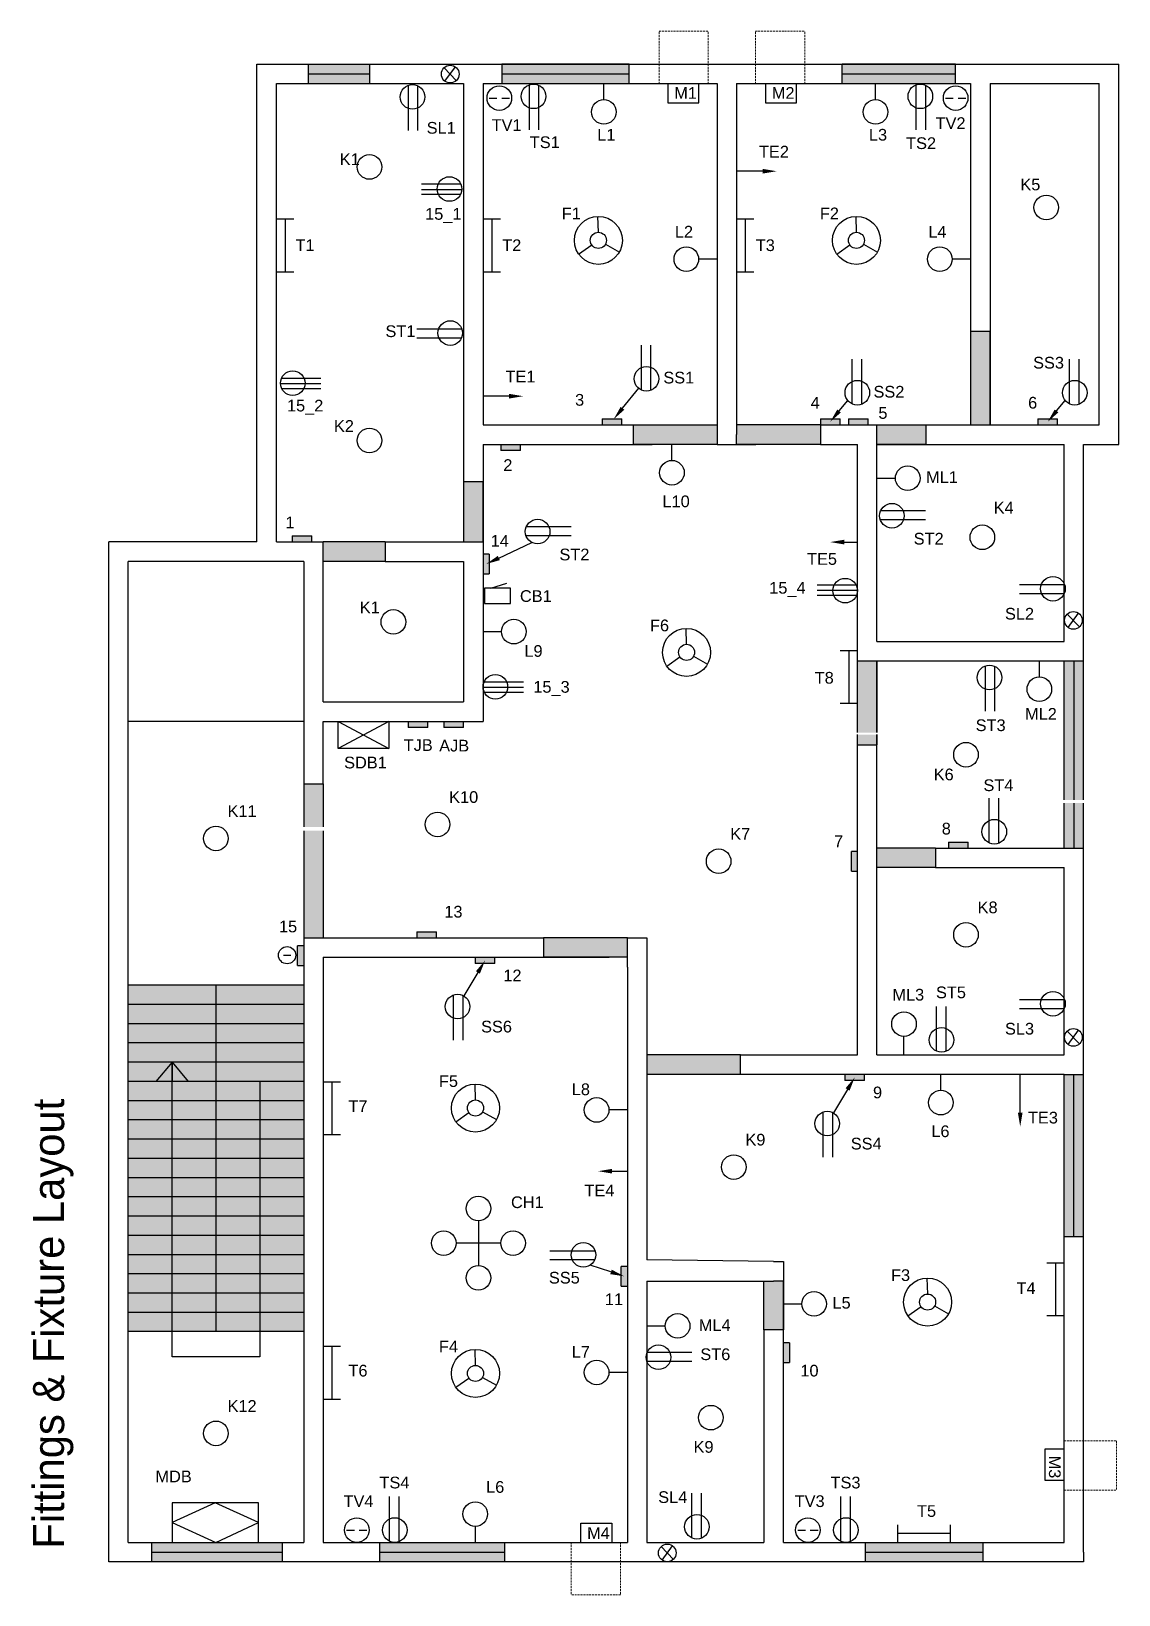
# Model space of a CAD drawing. Header units: inches. Extents: x 1145 to 1703, y 2182 to 2984.
import ezdxf

# ---------------------------------------------------------------- set-up
doc = ezdxf.new("R2010")
doc.units = ezdxf.units.IN
doc.header["$MEASUREMENT"] = 0
doc.linetypes.add('ACAD_ISO03W100', pattern=[30, 12, -18])
doc.linetypes.add('DASHEDX2', pattern=[1.5, 1, -0.5])
doc.layers.add('Layer1', color=7, linetype='DASHEDX2', lineweight=5)
doc.styles.get("Standard").update_dxf_attribs({"font": 'arial.ttf'})

# ---------------------------------------------------------------- blocks, each defined once
blk = doc.blocks.new('15')
for p, q in [((1307.77, 2887.31), (1327.98, 2887.31)), ((1327.98, 2884.52), (1307.25, 2884.52)), ((1307.89, 2882.02), (1327.98, 2882.02))]:
    blk.add_line(p, q)
blk.add_circle((1313.56, 2884.79), 6.31)
at = {"insert": (1310.58, 2876.31), "char_height": 6, "attachment_point": 1}
blk.add_mtext_dynamic_manual_height_columns('15_2', width=8.5023, gutter_width=1, heights=[0], dxfattribs=at)

msp = doc.modelspace()

# ---------------------------------------------------------------- hatches: boundary and pattern name
at = {"true_color": 0x7aafdf}
h = msp.add_hatch(color=143, dxfattribs=at)
h.dxf.hatch_style = 1
h.paths.add_polyline_path([(1318.93, 2961.66), (1287.2, 2961.66), (1287.2, 2956.66), (1318.93, 2956.66)])
h.paths.add_polyline_path([(1318.93, 2966.66), (1287.2, 2966.66), (1287.2, 2961.66), (1318.93, 2961.66)])
h.paths.add_polyline_path([(1451.81, 2966.66), (1386.49, 2966.66), (1386.49, 2961.66), (1451.81, 2961.66)])
h.paths.add_polyline_path([(1451.81, 2961.66), (1386.49, 2961.66), (1386.49, 2956.66), (1451.81, 2956.66)])
h.paths.add_polyline_path([(1619.29, 2966.66), (1561.09, 2966.66), (1561.09, 2961.66), (1619.29, 2961.66)])
h.paths.add_polyline_path([(1619.29, 2961.66), (1561.09, 2961.66), (1561.09, 2956.66), (1619.29, 2956.66)])
at = {"true_color": 0x727430}
h = msp.add_hatch(color=67, dxfattribs=at)
h.dxf.hatch_style = 1
h.paths.add_polyline_path([(1636.93, 2829.66), (1626.93, 2829.66), (1626.93, 2781.66), (1636.93, 2781.66)])
at = {"true_color": 0x939598}
h = msp.add_hatch(color=252, dxfattribs=at)
h.dxf.hatch_style = 1
h.paths.add_polyline_path([(1438.08, 2784.79), (1438.08, 2781.66), (1448.17, 2781.66), (1448.17, 2784.79)])
h = msp.add_hatch(color=252, dxfattribs=at)
h.dxf.hatch_style = 1
h.paths.add_polyline_path([(1549.93, 2784.79), (1549.93, 2781.66), (1560.01, 2781.66), (1560.01, 2784.79)])
h = msp.add_hatch(color=252, dxfattribs=at)
h.dxf.hatch_style = 1
h.paths.add_polyline_path([(1564.27, 2784.79), (1564.27, 2781.66), (1574.36, 2781.66), (1574.36, 2784.79)])
h = msp.add_hatch(color=252, dxfattribs=at)
h.dxf.hatch_style = 1
h.paths.add_polyline_path([(1661.44, 2784.79), (1661.44, 2781.66), (1671.53, 2781.66), (1671.53, 2784.79)])
at = {"true_color": 0x727430}
h = msp.add_hatch(color=67, dxfattribs=at)
h.dxf.hatch_style = 1
h.paths.add_polyline_path([(1496.93, 2781.66), (1453.93, 2781.66), (1453.93, 2771.66), (1463.66, 2771.66), (1496.93, 2771.66), (1496.93, 2776.66)])
h = msp.add_hatch(color=67, dxfattribs=at)
h.dxf.hatch_style = 1
h.paths.add_polyline_path([(1549.93, 2781.66), (1506.93, 2781.66), (1506.93, 2776.66), (1506.93, 2771.66), (1516.83, 2771.66), (1549.93, 2771.66)])
h = msp.add_hatch(color=67, dxfattribs=at)
h.dxf.hatch_style = 1
h.paths.add_polyline_path([(1603.93, 2781.66), (1578.93, 2781.66), (1578.93, 2771.66), (1603.93, 2771.66)])
at = {"true_color": 0x939598}
h = msp.add_hatch(color=252, dxfattribs=at)
h.dxf.hatch_style = 1
h.paths.add_polyline_path([(1396.09, 2768.54), (1396.09, 2771.66), (1386, 2771.66), (1386, 2768.54)])
at = {"true_color": 0x727430}
h = msp.add_hatch(color=67, dxfattribs=at)
h.dxf.hatch_style = 1
h.paths.add_polyline_path([(1376.93, 2752.66), (1366.93, 2752.66), (1366.93, 2721.66), (1376.93, 2721.66)])
at = {"true_color": 0x939598}
h = msp.add_hatch(color=252, dxfattribs=at)
h.dxf.hatch_style = 1
h.paths.add_polyline_path([(1279.04, 2724.79), (1279.04, 2721.66), (1289.12, 2721.66), (1289.12, 2724.79)])
at = {"true_color": 0x727430}
h = msp.add_hatch(color=67, dxfattribs=at)
h.dxf.hatch_style = 1
h.paths.add_polyline_path([(1326.68, 2721.66), (1294.93, 2721.66), (1294.93, 2711.66), (1326.68, 2711.66)])
at = {"true_color": 0x939598}
h = msp.add_hatch(color=252, dxfattribs=at)
h.dxf.hatch_style = 1
h.paths.add_polyline_path([(1380.05, 2715.38), (1376.93, 2715.38), (1376.93, 2705.3), (1380.05, 2705.3)])
at = {"true_color": 0x727430}
h = msp.add_hatch(color=67, dxfattribs=at)
h.dxf.hatch_style = 1
h.paths.add_polyline_path([(1578.93, 2660.66), (1568.93, 2660.66), (1568.93, 2623.88), (1578.93, 2623.88)])
h.paths.add_polyline_path([(1578.93, 2622.88), (1568.93, 2622.88), (1568.93, 2617.66), (1578.93, 2617.66)])
at = {"true_color": 0x7aafdf}
h = msp.add_hatch(color=143, dxfattribs=at)
h.dxf.hatch_style = 1
h.paths.add_polyline_path([(1679.93, 2660.66), (1674.93, 2660.66), (1674.93, 2589.35), (1679.93, 2589.35)])
h.paths.add_polyline_path([(1684.93, 2660.66), (1679.93, 2660.66), (1679.93, 2589.35), (1684.93, 2589.35)])
h.paths.add_polyline_path([(1684.93, 2587.77), (1679.93, 2587.77), (1679.93, 2564.66), (1684.93, 2564.66)])
h.paths.add_polyline_path([(1679.93, 2587.77), (1674.93, 2587.77), (1674.93, 2564.66), (1679.93, 2564.66)])
at = {"true_color": 0x727430}
h = msp.add_hatch(color=67, dxfattribs=at)
h.dxf.hatch_style = 1
h.paths.add_polyline_path([(1348.58, 2626.54), (1348.58, 2629.66), (1338.5, 2629.66), (1338.5, 2626.54)])
at = {"true_color": 0x7aafdf}
h = msp.add_hatch(color=143, dxfattribs=at)
h.dxf.hatch_style = 1
h.paths.add_polyline_path([(1366.93, 2626.54), (1366.93, 2629.66), (1356.84, 2629.66), (1356.84, 2626.54)])
at = {"true_color": 0x727430}
h = msp.add_hatch(color=67, dxfattribs=at)
h.dxf.hatch_style = 1
h.paths.add_polyline_path([(1294.93, 2573.59), (1284.93, 2573.59), (1284.93, 2518.66), (1294.93, 2518.66)])
h.paths.add_polyline_path([(1294.93, 2597.66), (1284.93, 2597.66), (1284.93, 2575.5), (1294.93, 2575.5)])
at = {"true_color": 0x939598}
h = msp.add_hatch(color=252, dxfattribs=at)
h.dxf.hatch_style = 1
h.paths.add_polyline_path([(1615.65, 2567.79), (1615.65, 2564.66), (1625.73, 2564.66), (1625.73, 2567.79)])
h = msp.add_hatch(color=252, dxfattribs=at)
h.dxf.hatch_style = 1
h.paths.add_polyline_path([(1565.8, 2552.86), (1568.93, 2552.86), (1568.93, 2562.95), (1565.8, 2562.95)])
at = {"true_color": 0x727430}
h = msp.add_hatch(color=67, dxfattribs=at)
h.dxf.hatch_style = 1
h.paths.add_polyline_path([(1608.93, 2564.66), (1578.93, 2564.66), (1578.93, 2554.66), (1608.93, 2554.66)])
at = {"true_color": 0x939598}
h = msp.add_hatch(color=252, dxfattribs=at)
h.dxf.hatch_style = 1
h.paths.add_polyline_path([(1342.99, 2521.79), (1342.99, 2518.66), (1353.07, 2518.66), (1353.07, 2521.79)])
at = {"true_color": 0x727430}
h = msp.add_hatch(color=67, dxfattribs=at)
h.dxf.hatch_style = 1
h.paths.add_polyline_path([(1450.93, 2518.66), (1407.93, 2518.66), (1407.93, 2508.66), (1441.57, 2508.66), (1450.93, 2508.66), (1450.93, 2513.66)])
at = {"true_color": 0x939598}
h = msp.add_hatch(color=252, dxfattribs=at)
h.dxf.hatch_style = 1
h.paths.add_polyline_path([(1281.8, 2504.5), (1284.93, 2504.5), (1284.93, 2514.59), (1281.8, 2514.59)])
h = msp.add_hatch(color=252, dxfattribs=at)
h.dxf.hatch_style = 1
h.paths.add_polyline_path([(1383.02, 2505.54), (1383.02, 2508.66), (1372.93, 2508.66), (1372.93, 2505.54)])
h = msp.add_hatch(color=252, dxfattribs=at)
h.dxf.hatch_style = 1
h.paths.add_polyline_path([(1239.93, 2494.36), (1194.93, 2494.36), (1194.93, 2484.49), (1239.93, 2484.49)])
h.paths.add_polyline_path([(1284.93, 2494.36), (1239.93, 2494.36), (1239.93, 2484.49), (1284.93, 2484.49)])
h.paths.add_polyline_path([(1284.93, 2484.49), (1239.93, 2484.49), (1239.93, 2474.62), (1284.93, 2474.62)])
h.paths.add_polyline_path([(1284.93, 2474.62), (1239.93, 2474.62), (1239.93, 2464.75), (1284.93, 2464.75)])
h.paths.add_polyline_path([(1284.93, 2464.75), (1239.93, 2464.75), (1239.93, 2454.88), (1284.93, 2454.88)])
h.paths.add_polyline_path([(1284.93, 2454.88), (1239.93, 2454.88), (1239.93, 2445.01), (1284.93, 2445.01)])
h.paths.add_polyline_path([(1262.43, 2445.01), (1239.93, 2445.01), (1239.93, 2435.14), (1262.43, 2435.14)])
h.paths.add_polyline_path([(1284.93, 2445.01), (1262.43, 2445.01), (1262.43, 2435.14), (1284.93, 2435.14)])
h.paths.add_polyline_path([(1239.93, 2445.01), (1217.43, 2445.01), (1217.43, 2435.14), (1239.93, 2435.14)])
h.paths.add_polyline_path([(1239.93, 2454.88), (1217.43, 2454.88), (1225.71, 2445.01), (1239.93, 2445.01)])
h.paths.add_polyline_path([(1239.93, 2464.75), (1194.93, 2464.75), (1194.93, 2454.88), (1239.93, 2454.88)])
h.paths.add_polyline_path([(1239.93, 2474.62), (1194.93, 2474.62), (1194.93, 2464.75), (1239.93, 2464.75)])
h.paths.add_polyline_path([(1239.93, 2484.49), (1194.93, 2484.49), (1194.93, 2474.62), (1239.93, 2474.62)])
h.paths.add_polyline_path([(1217.43, 2454.88), (1194.93, 2454.88), (1194.93, 2445.01), (1209.14, 2445.01)])
h.paths.add_polyline_path([(1217.43, 2445.01), (1194.93, 2445.01), (1194.93, 2435.14), (1217.43, 2435.14)])
h.paths.add_polyline_path([(1217.43, 2435.14), (1194.93, 2435.14), (1194.93, 2425.28), (1217.43, 2425.28)])
h.paths.add_polyline_path([(1239.93, 2435.14), (1217.43, 2435.14), (1217.43, 2425.28), (1239.93, 2425.28)])
h.paths.add_polyline_path([(1262.43, 2435.14), (1239.93, 2435.14), (1239.93, 2425.28), (1262.43, 2425.28)])
h.paths.add_polyline_path([(1284.93, 2435.14), (1262.43, 2435.14), (1262.43, 2425.28), (1284.93, 2425.28)])
h.paths.add_polyline_path([(1284.93, 2425.28), (1262.43, 2425.28), (1262.43, 2415.41), (1284.93, 2415.41)])
h.paths.add_polyline_path([(1262.43, 2425.28), (1239.93, 2425.28), (1239.93, 2415.41), (1262.43, 2415.41)])
h.paths.add_polyline_path([(1239.93, 2425.28), (1217.43, 2425.28), (1217.43, 2415.41), (1239.93, 2415.41)])
h.paths.add_polyline_path([(1217.43, 2425.28), (1194.93, 2425.28), (1194.93, 2415.41), (1217.43, 2415.41)])
h.paths.add_polyline_path([(1217.43, 2415.41), (1194.93, 2415.41), (1194.93, 2405.54), (1217.43, 2405.54)])
h.paths.add_polyline_path([(1239.93, 2415.41), (1217.43, 2415.41), (1217.43, 2405.54), (1239.93, 2405.54)])
h.paths.add_polyline_path([(1262.43, 2415.41), (1239.93, 2415.41), (1239.93, 2405.54), (1262.43, 2405.54)])
h.paths.add_polyline_path([(1284.93, 2415.41), (1262.43, 2415.41), (1262.43, 2405.54), (1284.93, 2405.54)])
h.paths.add_polyline_path([(1217.43, 2405.54), (1194.93, 2405.54), (1194.93, 2395.67), (1217.43, 2395.67)])
h.paths.add_polyline_path([(1217.43, 2395.67), (1194.93, 2395.67), (1194.93, 2385.8), (1217.43, 2385.8)])
h.paths.add_polyline_path([(1217.43, 2385.8), (1194.93, 2385.8), (1194.93, 2375.93), (1217.43, 2375.93)])
h.paths.add_polyline_path([(1217.43, 2375.93), (1194.93, 2375.93), (1194.93, 2366.06), (1217.43, 2366.06)])
h.paths.add_polyline_path([(1217.43, 2356.19), (1194.93, 2356.19), (1194.93, 2346.32), (1217.43, 2346.32)])
h.paths.add_polyline_path([(1217.43, 2366.06), (1194.93, 2366.06), (1194.93, 2356.19), (1217.43, 2356.19)])
h.paths.add_polyline_path([(1217.43, 2346.32), (1194.93, 2346.32), (1194.93, 2336.45), (1217.43, 2336.45)])
h.paths.add_polyline_path([(1217.43, 2336.45), (1194.93, 2336.45), (1194.93, 2326.58), (1217.43, 2326.58)])
h.paths.add_polyline_path([(1217.43, 2326.58), (1194.93, 2326.58), (1194.93, 2316.71), (1217.43, 2316.71)])
h.paths.add_polyline_path([(1239.93, 2326.58), (1217.43, 2326.58), (1217.43, 2316.71), (1239.93, 2316.71)])
h.paths.add_polyline_path([(1239.93, 2336.45), (1217.43, 2336.45), (1217.43, 2326.58), (1239.93, 2326.58)])
h.paths.add_polyline_path([(1239.93, 2346.32), (1217.43, 2346.32), (1217.43, 2336.45), (1239.93, 2336.45)])
h.paths.add_polyline_path([(1239.93, 2356.19), (1217.43, 2356.19), (1217.43, 2346.32), (1239.93, 2346.32)])
h.paths.add_polyline_path([(1239.93, 2366.06), (1217.43, 2366.06), (1217.43, 2356.19), (1239.93, 2356.19)])
h.paths.add_polyline_path([(1239.93, 2375.93), (1217.43, 2375.93), (1217.43, 2366.06), (1239.93, 2366.06)])
h.paths.add_polyline_path([(1239.93, 2385.8), (1217.43, 2385.8), (1217.43, 2375.93), (1239.93, 2375.93)])
h.paths.add_polyline_path([(1239.93, 2405.54), (1217.43, 2405.54), (1217.43, 2395.67), (1239.93, 2395.67)])
h.paths.add_polyline_path([(1239.93, 2395.67), (1217.43, 2395.67), (1217.43, 2385.8), (1239.93, 2385.8)])
h.paths.add_polyline_path([(1262.43, 2395.67), (1239.93, 2395.67), (1239.93, 2385.8), (1262.43, 2385.8)])
h.paths.add_polyline_path([(1262.43, 2405.54), (1239.93, 2405.54), (1239.93, 2395.67), (1262.43, 2395.67)])
h.paths.add_polyline_path([(1284.93, 2405.54), (1262.43, 2405.54), (1262.43, 2395.67), (1284.93, 2395.67)])
h.paths.add_polyline_path([(1284.93, 2395.67), (1262.43, 2395.67), (1262.43, 2385.8), (1284.93, 2385.8)])
h.paths.add_polyline_path([(1284.93, 2385.8), (1262.43, 2385.8), (1262.43, 2375.93), (1284.93, 2375.93)])
h.paths.add_polyline_path([(1284.93, 2375.93), (1262.43, 2375.93), (1262.43, 2366.06), (1284.93, 2366.06)])
h.paths.add_polyline_path([(1262.43, 2375.93), (1239.93, 2375.93), (1239.93, 2366.06), (1262.43, 2366.06)])
h.paths.add_polyline_path([(1262.43, 2385.8), (1239.93, 2385.8), (1239.93, 2375.93), (1262.43, 2375.93)])
h.paths.add_polyline_path([(1262.43, 2366.06), (1239.93, 2366.06), (1239.93, 2356.19), (1262.43, 2356.19)])
h.paths.add_polyline_path([(1284.93, 2366.06), (1262.43, 2366.06), (1262.43, 2356.19), (1284.93, 2356.19)])
h.paths.add_polyline_path([(1284.93, 2356.19), (1262.43, 2356.19), (1262.43, 2346.32), (1284.93, 2346.32)])
h.paths.add_polyline_path([(1262.43, 2356.19), (1239.93, 2356.19), (1239.93, 2346.32), (1262.43, 2346.32)])
h.paths.add_polyline_path([(1262.43, 2336.45), (1239.93, 2336.45), (1239.93, 2326.58), (1262.43, 2326.58)])
h.paths.add_polyline_path([(1262.43, 2346.32), (1239.93, 2346.32), (1239.93, 2336.45), (1262.43, 2336.45)])
h.paths.add_polyline_path([(1284.93, 2346.32), (1262.43, 2346.32), (1262.43, 2336.45), (1284.93, 2336.45)])
h.paths.add_polyline_path([(1284.93, 2336.45), (1262.43, 2336.45), (1262.43, 2326.58), (1284.93, 2326.58)])
h.paths.add_polyline_path([(1284.93, 2326.58), (1262.43, 2326.58), (1262.43, 2316.71), (1284.93, 2316.71)])
h.paths.add_polyline_path([(1262.43, 2326.58), (1239.93, 2326.58), (1239.93, 2316.71), (1262.43, 2316.71)])
h = msp.add_hatch(color=256)
h.dxf.hatch_style = 1
h.paths.add_polyline_path([(1217.43, 2454.88), (1209.14, 2445.01), (1217.43, 2445.01)])
h.paths.add_polyline_path([(1217.43, 2454.88), (1217.43, 2445.01), (1225.71, 2445.01)])
at = {"true_color": 0x727430}
h = msp.add_hatch(color=67, dxfattribs=at)
h.dxf.hatch_style = 1
h.paths.add_polyline_path([(1508.93, 2458.66), (1460.93, 2458.66), (1460.93, 2448.66), (1508.93, 2448.66)])
at = {"true_color": 0x939598}
h = msp.add_hatch(color=252, dxfattribs=at)
h.dxf.hatch_style = 1
h.paths.add_polyline_path([(1572.59, 2445.54), (1572.59, 2448.66), (1562.51, 2448.66), (1562.51, 2445.54)])
at = {"true_color": 0x7aafdf}
h = msp.add_hatch(color=143, dxfattribs=at)
h.dxf.hatch_style = 1
h.paths.add_polyline_path([(1679.93, 2448.66), (1674.93, 2448.66), (1674.93, 2365.47), (1679.93, 2365.47)])
h.paths.add_polyline_path([(1684.93, 2448.66), (1679.93, 2448.66), (1679.93, 2365.47), (1684.93, 2365.47)])
at = {"true_color": 0x939598}
h = msp.add_hatch(color=252, dxfattribs=at)
h.dxf.hatch_style = 1
h.paths.add_polyline_path([(1447.8, 2340.05), (1450.93, 2340.05), (1450.93, 2350.13), (1447.8, 2350.13)])
at = {"true_color": 0x727430}
h = msp.add_hatch(color=67, dxfattribs=at)
h.dxf.hatch_style = 1
h.paths.add_polyline_path([(1530.93, 2342.66), (1525.93, 2342.66), (1520.93, 2342.66), (1520.93, 2317.66), (1530.93, 2317.66)])
at = {"true_color": 0x939598}
h = msp.add_hatch(color=252, dxfattribs=at)
h.dxf.hatch_style = 1
h.paths.add_polyline_path([(1534.05, 2310.97), (1530.93, 2310.97), (1530.93, 2300.89), (1534.05, 2300.89)])
at = {"true_color": 0x7aafdf}
h = msp.add_hatch(color=143, dxfattribs=at)
h.dxf.hatch_style = 1
h.paths.add_polyline_path([(1273.95, 2203.66), (1206.83, 2203.66), (1206.83, 2198.66), (1273.95, 2198.66)])
h.paths.add_polyline_path([(1273.95, 2208.66), (1206.83, 2208.66), (1206.83, 2203.66), (1273.95, 2203.66)])
h = msp.add_hatch(color=143, dxfattribs=at)
h.dxf.hatch_style = 1
h.paths.add_polyline_path([(1388.06, 2208.66), (1323.97, 2208.66), (1323.97, 2203.66), (1388.06, 2203.66)])
h.paths.add_polyline_path([(1388.06, 2203.66), (1323.97, 2203.66), (1323.97, 2198.66), (1388.06, 2198.66)])
h = msp.add_hatch(color=143, dxfattribs=at)
h.dxf.hatch_style = 1
h.paths.add_polyline_path([(1633.29, 2208.66), (1572.91, 2208.66), (1572.91, 2203.66), (1633.29, 2203.66)])
h.paths.add_polyline_path([(1633.29, 2203.66), (1572.91, 2203.66), (1572.91, 2198.66), (1633.29, 2198.66)])

# ---------------------------------------------------------------- linework, layer by layer
for p, q in [((1260.93, 2721.66), (1260.93, 2966.66)), ((1260.93, 2966.66), (1702.93, 2966.66)), ((1287.2, 2966.66), (1287.2, 2956.66)), ((1318.93, 2956.66), (1318.93, 2966.66)), ((1386.49, 2966.66), (1386.49, 2956.66)), ((1386.49, 2966.66), (1451.81, 2966.66)), ((1451.81, 2966.66), (1386.49, 2966.66)), ((1386.49, 2966.66), (1451.81, 2966.66)), ((1451.81, 2966.66), (1386.49, 2966.66)), ((1386.49, 2966.66), (1451.81, 2966.66)), ((1451.81, 2966.66), (1386.49, 2966.66)), ((1386.49, 2966.66), (1451.81, 2966.66)), ((1451.81, 2956.66), (1451.81, 2966.66)), ((1561.09, 2956.66), (1561.09, 2966.66)), ((1619.29, 2966.66), (1561.09, 2966.66)), ((1561.09, 2966.66), (1619.29, 2966.66)), ((1619.29, 2966.66), (1561.09, 2966.66)), ((1561.09, 2966.66), (1619.29, 2966.66)), ((1619.29, 2966.66), (1561.09, 2966.66)), ((1561.09, 2966.66), (1619.29, 2966.66)), ((1619.29, 2956.66), (1619.29, 2966.66)), ((1702.93, 2771.66), (1702.93, 2966.66)), ((1287.2, 2961.66), (1318.93, 2961.66)), ((1356.9, 2964.8), (1363.18, 2958.24)), ((1357.38, 2957.9), (1362.72, 2965.25)), ((1386.49, 2961.66), (1451.81, 2961.66)), ((1561.09, 2961.66), (1619.29, 2961.66)), ((1270.93, 2721.66), (1270.93, 2956.66)), ((1270.93, 2956.66), (1366.93, 2956.66)), ((1338.62, 2932.69), (1338.62, 2955.8)), ((1343.37, 2955.59), (1343.37, 2932.69)), ((1366.93, 2956.66), (1366.93, 2752.66)), ((1376.93, 2956.66), (1376.93, 2781.66)), ((1376.93, 2956.66), (1496.93, 2956.66)), ((1400.69, 2932.97), (1400.69, 2956.08)), ((1405.43, 2955.87), (1405.43, 2932.97)), ((1438.87, 2948.46), (1438.87, 2956.66)), ((1471.73, 2956.66), (1471.73, 2946.8)), ((1487.55, 2946.8), (1487.55, 2956.66)), ((1496.93, 2956.66), (1496.93, 2776.66)), ((1506.93, 2956.66), (1506.93, 2776.66)), ((1506.93, 2956.66), (1626.93, 2956.66)), ((1521.78, 2956.66), (1521.78, 2946.8)), ((1537.6, 2946.8), (1537.6, 2956.66)), ((1578.2, 2948.46), (1578.2, 2956.66)), ((1599.07, 2932.97), (1599.07, 2956.08)), ((1603.82, 2955.87), (1603.82, 2932.97)), ((1626.93, 2956.66), (1626.93, 2829.66)), ((1636.93, 2956.66), (1636.93, 2829.66)), ((1636.93, 2956.66), (1692.93, 2956.66)), ((1692.93, 2781.66), (1692.93, 2956.66)), ((1380.03, 2949.26), (1384.02, 2949.26)), ((1386.49, 2949.26), (1390.48, 2949.26)), ((1471.73, 2946.8), (1487.55, 2946.8)), ((1521.78, 2946.8), (1537.6, 2946.8)), ((1614.05, 2949.26), (1618.04, 2949.26)), ((1620.51, 2949.26), (1624.5, 2949.26)), ((1365.48, 2905.14), (1345.28, 2905.14)), ((1345.28, 2902.36), (1366, 2902.36)), ((1365.37, 2899.85), (1345.28, 2899.85)), ((1270.9, 2887.33), (1279.85, 2887.33)), ((1275.37, 2887.33), (1275.37, 2860.21)), ((1376.9, 2887.33), (1385.85, 2887.33)), ((1381.37, 2887.33), (1381.37, 2860.21)), ((1435.69, 2888.61), (1435.93, 2880.42)), ((1506.93, 2887.33), (1515.87, 2887.33)), ((1511.4, 2887.33), (1511.4, 2860.21)), ((1568.06, 2888.61), (1568.3, 2880.42)), ((1425.94, 2869.27), (1432.67, 2873.95)), ((1439.66, 2874.3), (1446.82, 2870.32)), ((1558.31, 2869.27), (1565.04, 2873.95)), ((1572.02, 2874.3), (1579.18, 2870.32)), ((1496.93, 2866.66), (1487.46, 2866.66)), ((1626.93, 2866.66), (1617.46, 2866.66)), ((1270.9, 2860.21), (1279.85, 2860.21)), ((1376.9, 2860.21), (1385.85, 2860.21)), ((1506.93, 2860.21), (1515.87, 2860.21)), ((1342.94, 2830.89), (1366.05, 2830.89)), ((1365.84, 2826.15), (1342.94, 2826.15)), ((1458.1, 2799.58), (1458.1, 2822.48)), ((1462.84, 2822.48), (1462.84, 2799.37)), ((1626.93, 2829.66), (1636.93, 2829.66)), ((1626.93, 2829.66), (1626.93, 2781.66)), ((1636.93, 2829.66), (1636.93, 2781.66)), ((1636.93, 2781.66), (1636.93, 2829.66)), ((1636.93, 2829.66), (1636.93, 2781.66)), ((1636.93, 2781.66), (1636.93, 2829.66)), ((1636.93, 2829.66), (1636.93, 2781.66)), ((1636.93, 2781.66), (1636.93, 2829.66)), ((1636.93, 2829.66), (1636.93, 2781.66)), ((1636.93, 2781.66), (1636.93, 2829.66)), ((1636.93, 2829.66), (1636.93, 2781.66)), ((1566.23, 2792.45), (1566.23, 2815.35)), ((1570.98, 2815.35), (1570.98, 2792.24)), ((1677.75, 2792.45), (1677.75, 2815.35)), ((1682.49, 2815.35), (1682.49, 2792.24)), ((1438.08, 2784.79), (1438.08, 2781.66)), ((1438.08, 2784.79), (1448.17, 2784.79)), ((1448.17, 2781.66), (1448.17, 2784.79)), ((1549.93, 2784.79), (1549.93, 2781.66)), ((1549.93, 2784.79), (1560.01, 2784.79)), ((1560.01, 2781.66), (1560.01, 2784.79)), ((1564.27, 2784.79), (1564.27, 2781.66)), ((1564.27, 2784.79), (1574.36, 2784.79)), ((1574.36, 2781.66), (1574.36, 2784.79)), ((1661.44, 2784.79), (1661.44, 2781.66)), ((1661.44, 2784.79), (1671.53, 2784.79)), ((1671.53, 2781.66), (1671.53, 2784.79)), ((1376.93, 2781.66), (1453.93, 2781.66)), ((1453.93, 2781.66), (1453.93, 2771.66)), ((1453.93, 2781.66), (1496.93, 2781.66)), ((1496.93, 2776.66), (1496.93, 2771.66)), ((1549.93, 2781.66), (1506.93, 2781.66)), ((1506.93, 2771.66), (1506.93, 2776.66)), ((1549.93, 2781.66), (1578.93, 2781.66)), ((1549.93, 2781.66), (1549.93, 2771.66)), ((1578.93, 2670.66), (1578.93, 2781.66)), ((1578.93, 2781.66), (1603.93, 2781.66)), ((1603.93, 2781.66), (1603.93, 2771.66)), ((1603.93, 2781.66), (1692.93, 2781.66)), ((1376.93, 2771.66), (1453.93, 2771.66)), ((1376.93, 2771.66), (1376.93, 2752.66)), ((1386, 2771.66), (1386, 2768.54)), ((1396.09, 2768.54), (1386, 2768.54)), ((1396.09, 2768.54), (1396.09, 2771.66)), ((1496.93, 2771.66), (1453.93, 2771.66)), ((1453.93, 2771.66), (1463.66, 2771.66)), ((1463.66, 2771.66), (1453.93, 2771.66)), ((1463.66, 2771.66), (1453.93, 2771.66)), ((1453.93, 2771.66), (1463.66, 2771.66)), ((1463.66, 2771.66), (1453.93, 2771.66)), ((1473.8, 2763.46), (1473.8, 2771.66)), ((1496.93, 2771.66), (1506.93, 2771.66)), ((1549.93, 2771.66), (1506.93, 2771.66)), ((1506.93, 2771.66), (1516.83, 2771.66)), ((1516.83, 2771.66), (1506.93, 2771.66)), ((1506.93, 2771.66), (1516.83, 2771.66)), ((1516.83, 2771.66), (1506.93, 2771.66)), ((1506.93, 2771.66), (1516.83, 2771.66)), ((1516.83, 2771.66), (1506.93, 2771.66)), ((1506.93, 2771.66), (1516.83, 2771.66)), ((1516.83, 2771.66), (1506.93, 2771.66)), ((1549.93, 2771.66), (1568.93, 2771.66)), ((1568.93, 2660.66), (1568.93, 2771.66)), ((1603.93, 2771.66), (1578.93, 2771.66)), ((1578.93, 2771.66), (1603.93, 2771.66)), ((1603.93, 2771.66), (1578.93, 2771.66)), ((1578.93, 2771.66), (1603.93, 2771.66)), ((1603.93, 2771.66), (1578.93, 2771.66)), ((1578.93, 2771.66), (1603.93, 2771.66)), ((1603.93, 2771.66), (1578.93, 2771.66)), ((1603.93, 2771.66), (1674.93, 2771.66)), ((1674.93, 2670.66), (1674.93, 2771.66)), ((1684.93, 2771.66), (1702.93, 2771.66)), ((1684.93, 2589.35), (1684.93, 2771.66)), ((1366.93, 2752.66), (1376.93, 2752.66)), ((1366.93, 2752.66), (1366.93, 2721.66)), ((1376.93, 2752.66), (1376.93, 2721.66)), ((1376.93, 2721.66), (1376.93, 2752.66)), ((1376.93, 2752.66), (1376.93, 2721.66)), ((1376.93, 2721.66), (1376.93, 2752.66)), ((1578.93, 2754.34), (1588.39, 2754.34)), ((1580.85, 2737.72), (1603.76, 2737.72)), ((1399.18, 2729.6), (1422.08, 2729.6)), ((1603.76, 2732.98), (1580.65, 2732.98)), ((1260.93, 2721.66), (1184.93, 2721.66)), ((1184.93, 2198.66), (1184.93, 2721.66)), ((1270.93, 2721.66), (1294.93, 2721.66)), ((1279.04, 2724.79), (1279.04, 2721.66)), ((1279.04, 2724.79), (1289.12, 2724.79)), ((1289.12, 2721.66), (1289.12, 2724.79)), ((1294.93, 2639.66), (1294.93, 2721.66)), ((1326.68, 2721.66), (1294.93, 2721.66)), ((1326.68, 2721.66), (1326.68, 2711.66)), ((1326.68, 2721.66), (1376.93, 2721.66)), ((1376.93, 2721.66), (1376.93, 2629.66)), ((1422.08, 2724.86), (1398.97, 2724.86)), ((1284.93, 2711.66), (1194.93, 2711.66)), ((1194.93, 2208.66), (1194.93, 2711.66)), ((1284.93, 2711.66), (1284.93, 2597.66)), ((1326.68, 2711.66), (1294.93, 2711.66)), ((1326.68, 2711.66), (1366.93, 2711.66)), ((1366.93, 2711.66), (1366.93, 2639.66)), ((1380.05, 2715.38), (1376.93, 2715.38)), ((1380.05, 2715.38), (1380.05, 2705.3)), ((1376.93, 2705.3), (1380.05, 2705.3)), ((1377.74, 2697.96), (1377.74, 2690.1)), ((1390.94, 2697.96), (1377.74, 2697.96)), ((1380.86, 2697.96), (1389.16, 2700.48)), ((1390.94, 2690.1), (1390.94, 2697.96)), ((1568.29, 2699.44), (1548.2, 2699.44)), ((1548.2, 2696.94), (1568.93, 2696.94)), ((1568.41, 2694.16), (1548.2, 2694.16)), ((1652.02, 2699.76), (1675.13, 2699.76)), ((1674.93, 2695.01), (1652.02, 2695.01)), ((1377.74, 2690.1), (1390.94, 2690.1)), ((1676.51, 2684.69), (1682.79, 2678.13)), ((1676.99, 2677.78), (1682.33, 2685.13)), ((1376.93, 2675.66), (1386.39, 2675.66)), ((1480.92, 2677.34), (1481.16, 2669.15)), ((1578.93, 2670.66), (1674.93, 2670.66)), ((1471.17, 2658), (1477.9, 2662.68)), ((1484.88, 2663.03), (1492.05, 2659.06)), ((1559.98, 2666.03), (1568.93, 2666.03)), ((1564.45, 2666.03), (1564.45, 2638.91)), ((1568.93, 2660.66), (1674.93, 2660.66)), ((1568.93, 2623.88), (1568.93, 2660.66)), ((1578.93, 2660.66), (1578.93, 2623.88)), ((1578.93, 2623.88), (1578.93, 2660.66)), ((1578.93, 2623.88), (1578.93, 2660.66)), ((1634.52, 2634.96), (1634.52, 2658.07)), ((1639.27, 2657.87), (1639.27, 2634.96)), ((1662.22, 2652.46), (1662.22, 2660.66)), ((1674.93, 2660.66), (1684.93, 2660.66)), ((1674.93, 2589.35), (1674.93, 2660.66)), ((1679.93, 2660.66), (1679.93, 2589.35)), ((1397.65, 2647.09), (1376.93, 2647.09)), ((1377.45, 2649.87), (1397.65, 2649.87)), ((1294.93, 2639.66), (1366.93, 2639.66)), ((1377.56, 2644.58), (1397.65, 2644.58)), ((1559.98, 2638.91), (1568.93, 2638.91)), ((1284.93, 2629.66), (1194.93, 2629.66)), ((1294.93, 2597.66), (1294.93, 2629.66)), ((1294.93, 2629.66), (1376.93, 2629.66)), ((1302.69, 2615.68), (1302.69, 2629.66)), ((1302.69, 2629.66), (1328.63, 2615.68)), ((1328.63, 2629.66), (1302.69, 2615.68)), ((1328.63, 2629.66), (1328.63, 2615.68)), ((1338.5, 2629.66), (1338.5, 2626.54)), ((1348.58, 2626.54), (1348.58, 2629.66)), ((1356.84, 2629.66), (1356.84, 2626.54)), ((1366.93, 2626.54), (1366.93, 2629.66)), ((1348.58, 2626.54), (1338.5, 2626.54)), ((1366.93, 2626.54), (1356.84, 2626.54)), ((1568.93, 2617.66), (1568.93, 2622.88)), ((1578.93, 2617.66), (1578.93, 2622.88)), ((1578.93, 2617.66), (1578.93, 2622.88)), ((1578.93, 2622.88), (1578.93, 2617.66)), ((1328.63, 2615.68), (1302.69, 2615.68)), ((1568.93, 2617.66), (1578.93, 2617.66)), ((1568.93, 2458.66), (1568.93, 2617.66)), ((1578.93, 2458.66), (1578.93, 2617.66)), ((1284.93, 2597.66), (1294.93, 2597.66)), ((1284.93, 2597.66), (1284.93, 2575.5)), ((1294.93, 2597.66), (1294.93, 2575.5)), ((1636.49, 2567.34), (1636.49, 2590.24)), ((1641.23, 2590.24), (1641.23, 2567.13)), ((1674.93, 2564.66), (1674.93, 2587.77)), ((1679.93, 2587.77), (1679.93, 2564.66)), ((1684.93, 2203.66), (1684.93, 2587.77)), ((1284.93, 2573.59), (1284.93, 2518.66)), ((1294.93, 2573.59), (1294.93, 2518.66)), ((1615.65, 2567.79), (1615.65, 2564.66)), ((1615.65, 2567.79), (1625.73, 2567.79)), ((1625.73, 2564.66), (1625.73, 2567.79)), ((1568.93, 2562.95), (1565.8, 2562.95)), ((1565.8, 2552.86), (1565.8, 2562.95)), ((1608.93, 2564.66), (1578.93, 2564.66)), ((1608.93, 2564.66), (1674.93, 2564.66)), ((1608.93, 2564.66), (1608.93, 2554.66)), ((1674.93, 2564.66), (1684.93, 2564.66)), ((1565.8, 2552.86), (1568.93, 2552.86)), ((1608.93, 2554.66), (1578.93, 2554.66)), ((1608.93, 2554.66), (1674.93, 2554.66)), ((1674.93, 2458.66), (1674.93, 2554.66)), ((1284.93, 2518.66), (1284.93, 2208.66)), ((1284.93, 2518.66), (1407.93, 2518.66)), ((1342.99, 2521.79), (1342.99, 2518.66)), ((1342.99, 2521.79), (1353.07, 2521.79)), ((1353.07, 2518.66), (1353.07, 2521.79)), ((1407.93, 2518.66), (1407.93, 2508.66)), ((1450.93, 2518.66), (1407.93, 2518.66)), ((1450.93, 2513.66), (1450.93, 2518.66)), ((1450.93, 2518.66), (1460.93, 2518.66)), ((1460.93, 2518.66), (1460.93, 2513.66)), ((1274.6, 2509.74), (1278.37, 2509.74)), ((1284.93, 2514.59), (1281.8, 2514.59)), ((1281.8, 2504.5), (1281.8, 2514.59)), ((1450.93, 2503.66), (1450.93, 2513.66)), ((1460.93, 2513.66), (1460.93, 2353.66)), ((1281.8, 2504.5), (1284.93, 2504.5)), ((1294.93, 2508.66), (1294.93, 2208.66)), ((1294.93, 2508.66), (1407.93, 2508.66)), ((1372.93, 2508.66), (1372.93, 2505.54)), ((1383.02, 2505.54), (1372.93, 2505.54)), ((1383.02, 2505.54), (1383.02, 2508.66)), ((1450.93, 2508.66), (1407.93, 2508.66)), ((1407.93, 2508.66), (1441.57, 2508.66)), ((1441.57, 2508.66), (1407.93, 2508.66)), ((1450.93, 2503.66), (1450.93, 2208.66)), ((1239.93, 2494.36), (1194.93, 2494.36)), ((1239.93, 2494.36), (1239.93, 2316.71)), ((1284.93, 2494.36), (1239.93, 2494.36)), ((1361.73, 2466.25), (1361.73, 2489.36)), ((1366.47, 2489.16), (1366.47, 2466.25)), ((1652.02, 2486.98), (1675.13, 2486.98)), ((1239.93, 2484.49), (1194.93, 2484.49)), ((1284.93, 2484.49), (1239.93, 2484.49)), ((1609.42, 2460.59), (1609.42, 2483.49)), ((1614.17, 2483.49), (1614.17, 2460.38)), ((1674.93, 2482.23), (1652.02, 2482.23)), ((1239.93, 2474.62), (1194.93, 2474.62)), ((1284.93, 2474.62), (1239.93, 2474.62)), ((1676.51, 2470.87), (1682.79, 2464.31)), ((1676.99, 2463.97), (1682.33, 2471.31)), ((1239.93, 2464.75), (1194.93, 2464.75)), ((1284.93, 2464.75), (1239.93, 2464.75)), ((1592.8, 2458.66), (1592.8, 2468.13)), ((1239.93, 2454.88), (1194.93, 2454.88)), ((1217.43, 2454.88), (1209.14, 2445.01)), ((1217.43, 2303.77), (1217.43, 2454.88)), ((1217.43, 2454.88), (1225.71, 2445.01)), ((1217.43, 2454.88), (1217.43, 2445.01)), ((1217.43, 2454.88), (1217.43, 2445.01)), ((1284.93, 2454.88), (1239.93, 2454.88)), ((1508.93, 2458.66), (1460.93, 2458.66)), ((1508.93, 2448.66), (1508.93, 2458.66)), ((1508.93, 2458.66), (1568.93, 2458.66)), ((1578.93, 2458.66), (1674.93, 2458.66)), ((1508.93, 2448.66), (1460.93, 2448.66)), ((1674.93, 2448.66), (1508.93, 2448.66)), ((1562.51, 2448.66), (1562.51, 2445.54)), ((1572.59, 2445.54), (1562.51, 2445.54)), ((1572.59, 2445.54), (1572.59, 2448.66)), ((1611.68, 2440.46), (1611.68, 2448.66)), ((1674.93, 2208.66), (1674.93, 2448.66)), ((1674.93, 2448.66), (1684.93, 2448.66)), ((1679.93, 2365.47), (1679.93, 2448.66)), ((1239.93, 2445.01), (1194.93, 2445.01)), ((1284.93, 2445.01), (1239.93, 2445.01)), ((1262.43, 2445.01), (1262.43, 2303.77)), ((1294.93, 2444.85), (1303.87, 2444.85)), ((1299.4, 2444.85), (1299.4, 2417.73)), ((1372.68, 2443.7), (1372.92, 2435.51)), ((1239.93, 2435.14), (1194.93, 2435.14)), ((1284.93, 2435.14), (1239.93, 2435.14)), ((1376.64, 2429.39), (1383.81, 2425.42)), ((1450.93, 2430.4), (1441.46, 2430.4)), ((1551.31, 2406.25), (1551.31, 2429.36)), ((1556.05, 2429.16), (1556.05, 2406.25)), ((1239.93, 2425.28), (1194.93, 2425.28)), ((1284.93, 2425.28), (1239.93, 2425.28)), ((1362.93, 2424.37), (1369.66, 2429.04)), ((1239.93, 2415.41), (1194.93, 2415.41)), ((1284.93, 2415.41), (1239.93, 2415.41)), ((1294.93, 2417.73), (1303.87, 2417.73)), ((1239.93, 2405.54), (1194.93, 2405.54)), ((1284.93, 2405.54), (1239.93, 2405.54)), ((1239.93, 2395.67), (1194.93, 2395.67)), ((1284.93, 2395.67), (1239.93, 2395.67)), ((1239.93, 2385.8), (1194.93, 2385.8)), ((1284.93, 2385.8), (1239.93, 2385.8)), ((1239.93, 2375.93), (1194.93, 2375.93)), ((1284.93, 2375.93), (1239.93, 2375.93)), ((1374.54, 2373.56), (1374.54, 2350.63)), ((1239.93, 2366.06), (1194.93, 2366.06)), ((1284.93, 2366.06), (1239.93, 2366.06)), ((1674.93, 2365.47), (1684.93, 2365.47)), ((1386, 2362.1), (1363.07, 2362.1)), ((1411.24, 2358.23), (1434.35, 2358.23)), ((1239.93, 2356.19), (1194.93, 2356.19)), ((1284.93, 2356.19), (1239.93, 2356.19)), ((1434.15, 2353.49), (1411.24, 2353.49)), ((1450.93, 2350.13), (1447.8, 2350.13)), ((1447.8, 2340.05), (1447.8, 2350.13)), ((1460.93, 2353.66), (1460.93, 2353.59)), ((1525.93, 2352.66), (1460.93, 2353.59)), ((1525.93, 2352.66), (1530.93, 2352.66)), ((1530.93, 2352.66), (1530.93, 2342.66)), ((1665.98, 2352.06), (1674.93, 2352.06)), ((1670.45, 2352.06), (1670.45, 2324.94)), ((1239.93, 2346.32), (1194.93, 2346.32)), ((1284.93, 2346.32), (1239.93, 2346.32)), ((1460.93, 2342.66), (1460.93, 2208.66)), ((1460.93, 2342.66), (1525.93, 2342.66)), ((1520.93, 2317.66), (1520.93, 2342.66)), ((1530.93, 2342.66), (1525.93, 2342.66)), ((1530.93, 2317.66), (1530.93, 2342.66)), ((1530.93, 2342.66), (1530.93, 2317.66)), ((1530.93, 2317.66), (1530.93, 2342.66)), ((1604.55, 2344.2), (1604.79, 2336.01)), ((1239.93, 2336.45), (1194.93, 2336.45)), ((1284.93, 2336.45), (1239.93, 2336.45)), ((1447.8, 2340.05), (1450.93, 2340.05)), ((1239.93, 2326.58), (1194.93, 2326.58)), ((1284.93, 2326.58), (1239.93, 2326.58)), ((1530.93, 2330.97), (1540.39, 2330.97)), ((1594.8, 2324.86), (1601.52, 2329.54)), ((1608.51, 2329.89), (1615.67, 2325.91)), ((1665.98, 2324.94), (1674.93, 2324.94)), ((1460.93, 2319.66), (1470.39, 2319.66)), ((1530.93, 2317.66), (1520.93, 2317.66)), ((1520.93, 2317.66), (1520.93, 2208.66)), ((1530.93, 2208.66), (1530.93, 2317.66)), ((1239.93, 2316.71), (1194.93, 2316.71)), ((1284.93, 2316.71), (1239.93, 2316.71)), ((1294.93, 2309.25), (1303.87, 2309.25)), ((1299.4, 2309.25), (1299.4, 2282.13)), ((1534.05, 2310.97), (1530.93, 2310.97)), ((1534.05, 2310.97), (1534.05, 2300.89)), ((1262.43, 2303.77), (1217.43, 2303.77)), ((1372.68, 2307.6), (1372.92, 2299.41)), ((1484.05, 2301.48), (1460.94, 2301.48)), ((1461.14, 2306.23), (1484.05, 2306.23)), ((1530.93, 2300.89), (1534.05, 2300.89)), ((1362.93, 2288.27), (1369.66, 2292.94)), ((1376.64, 2293.29), (1383.81, 2289.32)), ((1450.93, 2295.79), (1441.46, 2295.79)), ((1294.93, 2282.13), (1303.87, 2282.13)), ((1674.93, 2256.4), (1665.07, 2256.4)), ((1665.07, 2256.4), (1665.07, 2240.58)), ((1665.07, 2240.58), (1674.93, 2240.58)), ((1261.79, 2228.99), (1217.43, 2228.99)), ((1217.43, 2228.99), (1217.43, 2208.66)), ((1239.61, 2228.99), (1217.43, 2218.83)), ((1261.79, 2218.83), (1239.61, 2228.99)), ((1261.79, 2208.66), (1261.79, 2228.99)), ((1329.02, 2209.25), (1329.02, 2232.16)), ((1333.77, 2232.16), (1333.77, 2209.05)), ((1483.98, 2210.92), (1483.98, 2233.83)), ((1488.73, 2233.83), (1488.73, 2210.72)), ((1560.37, 2209.25), (1560.37, 2232.16)), ((1565.11, 2232.16), (1565.11, 2209.05)), ((1217.43, 2218.83), (1239.93, 2208.66)), ((1239.93, 2208.66), (1261.79, 2218.83)), ((1306.94, 2214.97), (1310.93, 2214.97)), ((1313.4, 2214.97), (1317.39, 2214.97)), ((1372.93, 2216.87), (1372.93, 2208.66)), ((1427.06, 2208.66), (1427.06, 2218.52)), ((1427.06, 2218.52), (1442.88, 2218.52)), ((1442.88, 2218.52), (1442.88, 2208.66)), ((1538.29, 2214.97), (1542.28, 2214.97)), ((1544.74, 2214.97), (1548.74, 2214.97)), ((1589.44, 2217.61), (1589.44, 2208.66)), ((1616.56, 2213.14), (1589.44, 2213.14)), ((1616.56, 2217.61), (1616.56, 2208.66)), ((1194.93, 2208.66), (1284.93, 2208.66)), ((1206.83, 2208.66), (1206.83, 2198.66)), ((1273.95, 2208.66), (1273.95, 2198.66)), ((1294.93, 2208.66), (1450.93, 2208.66)), ((1323.97, 2198.66), (1323.97, 2208.66)), ((1388.06, 2198.66), (1388.06, 2208.66)), ((1460.93, 2208.66), (1520.93, 2208.66)), ((1468.23, 2206.49), (1474.51, 2199.93)), ((1468.71, 2199.59), (1474.05, 2206.94)), ((1530.93, 2208.66), (1674.93, 2208.66)), ((1572.91, 2208.66), (1572.91, 2198.66)), ((1633.29, 2208.66), (1633.29, 2198.66)), ((1684.93, 2198.66), (1184.93, 2198.66)), ((1206.83, 2203.66), (1273.95, 2203.66)), ((1323.97, 2203.66), (1388.06, 2203.66)), ((1572.91, 2203.66), (1633.29, 2203.66))]:
    msp.add_line(p, q)
at = {"linetype": 'ByBlock', "lineweight": -2}
for p, q in [((1511.42, 2911.74), (1506.93, 2911.74)), ((1381.42, 2796.39), (1376.93, 2796.39)), ((1559.51, 2788.82), (1563.92, 2794.25)), ((1671.02, 2788.82), (1675.44, 2794.25))]:
    msp.add_line(p, q, dxfattribs=at)
at = {"linetype": 'ACAD_ISO03W100'}
msp.add_line((1684.93, 2203.66), (1684.93, 2198.66), dxfattribs=at)
at = {"linetype": 'ByBlock', "lineweight": -2}
for points in [[(1520.25, 2911.74), (1511.42, 2911.74)], [(1448.43, 2790.17), (1456.75, 2800.42)], [(1390.25, 2796.39), (1381.42, 2796.39)], [(1385.01, 2713.4), (1402.01, 2721.37)], [(1562.13, 2721.57), (1568.93, 2721.57)], [(1374.29, 2500.92), (1367.08, 2488.84)], [(1652.41, 2429.04), (1652.41, 2448.66)], [(1563.86, 2440.92), (1556.66, 2428.84)], [(1443.1, 2398.99), (1450.93, 2398.99)], [(1442.53, 2347.35), (1431.91, 2350.86)]]:
    msp.add_lwpolyline(points, dxfattribs=at)
for centre, radius in [((1360.08, 2961.56), 4.54), ((1340.74, 2949.86), 6.31), ((1385.27, 2949.26), 6.31), ((1402.81, 2950.14), 6.31), ((1601.19, 2950.14), 6.31), ((1619.29, 2949.26), 6.31), ((1438.87, 2942.15), 6.31), ((1578.2, 2942.15), 6.31), ((1318.67, 2913.93), 6.31), ((1359.7, 2902.62), 6.31), ((1665.76, 2893.16), 6.31), ((1436.05, 2876.3), 12.31), ((1568.42, 2876.3), 12.31), ((1436.05, 2876.3), 4.12), ((1568.42, 2876.3), 4.12), ((1481.16, 2866.66), 6.31), ((1611.16, 2866.66), 6.31), ((1360.11, 2828.77), 6.31), ((1460.72, 2805.31), 6.31), ((1568.86, 2798.18), 6.31), ((1680.37, 2798.18), 6.31), ((1318.67, 2773.66), 6.31), ((1473.8, 2757.15), 6.31), ((1594.7, 2754.34), 6.31), ((1586.59, 2735.1), 6.31), ((1404.91, 2726.98), 6.31), ((1632.98, 2724.04), 6.31), ((1562.62, 2696.68), 6.31), ((1669.19, 2697.64), 6.31), ((1330.93, 2680.66), 6.31), ((1679.69, 2681.44), 4.54), ((1392.7, 2675.66), 6.31), ((1481.28, 2665.03), 12.31), ((1481.28, 2665.03), 4.12), ((1383.23, 2647.35), 6.31), ((1636.64, 2652.13), 6.31), ((1662.22, 2646.15), 6.31), ((1624.59, 2612.55), 6.31), ((1353.57, 2576.79), 6.31), ((1239.93, 2569.61), 6.31), ((1639.11, 2573.07), 6.31), ((1497.74, 2557.91), 6.31), ((1624.59, 2520.23), 6.31), ((1276.43, 2509.74), 4.42), ((1363.85, 2483.42), 6.31), ((1669.19, 2484.86), 6.31), ((1592.8, 2474.43), 6.31), ((1612.05, 2466.32), 6.31), ((1679.69, 2467.62), 4.54), ((1373.04, 2431.39), 12.31), ((1611.68, 2434.15), 6.31), ((1373.04, 2431.39), 4.12), ((1435.16, 2430.4), 6.31), ((1553.43, 2423.42), 6.31), ((1505.51, 2401.11), 6.31), ((1374.54, 2379.87), 6.31), ((1356.76, 2362.1), 6.31), ((1392.31, 2362.1), 6.31), ((1428.41, 2356.11), 6.31), ((1374.54, 2344.32), 6.31), ((1604.91, 2331.89), 12.31), ((1546.7, 2330.97), 6.31), ((1604.91, 2331.89), 4.12), ((1476.7, 2319.66), 6.31), ((1466.88, 2303.6), 6.31), ((1373.04, 2295.29), 12.31), ((1435.16, 2295.79), 6.31), ((1373.04, 2295.29), 4.12), ((1493.75, 2272.62), 6.31), ((1239.93, 2264.56), 6.31), ((1372.93, 2223.18), 6.31), ((1312.18, 2214.97), 6.31), ((1331.65, 2214.99), 6.31), ((1486.61, 2216.66), 6.31), ((1543.52, 2214.97), 6.31), ((1562.99, 2214.99), 6.31), ((1471.41, 2203.24), 4.54)]:
    msp.add_circle(centre, radius)
for points in [[(1520.25, 2912.94), (1527.45, 2911.74), (1520.25, 2910.54)], [(1390.25, 2797.59), (1397.45, 2796.39), (1390.25, 2795.19)], [(1449.36, 2789.42), (1443.89, 2784.58), (1447.5, 2790.93)], [(1560.44, 2788.06), (1554.97, 2783.23), (1558.58, 2789.57)], [(1671.95, 2788.06), (1666.48, 2783.23), (1670.09, 2789.57)], [(1562.13, 2720.37), (1554.93, 2721.57), (1562.13, 2722.77)], [(1385.52, 2712.31), (1378.49, 2710.34), (1384.5, 2714.49)], [(1373.26, 2501.53), (1377.97, 2507.1), (1375.32, 2500.3)], [(1562.83, 2441.53), (1567.55, 2447.1), (1564.89, 2440.3)], [(1653.61, 2429.04), (1652.41, 2421.84), (1651.21, 2429.04)], [(1443.1, 2397.79), (1435.9, 2398.99), (1443.1, 2400.19)], [(1442.91, 2348.49), (1449.36, 2345.09), (1442.15, 2346.21)]]:
    msp.add_solid(points)
at = {"layer": 'Layer1'}
for p, q in [((1467.16, 2956.66), (1467.16, 2983.51)), ((1467.16, 2983.51), (1492.44, 2983.51)), ((1492.44, 2956.66), (1492.44, 2983.51)), ((1516.59, 2956.66), (1516.59, 2983.51)), ((1516.59, 2983.51), (1541.87, 2983.51)), ((1541.87, 2956.66), (1541.87, 2983.51)), ((1674.93, 2260.79), (1701.77, 2260.79)), ((1701.77, 2260.79), (1701.77, 2235.51)), ((1674.93, 2235.51), (1701.77, 2235.51)), ((1422.14, 2208.66), (1422.14, 2181.82)), ((1447.42, 2208.66), (1447.42, 2181.82)), ((1447.42, 2181.82), (1422.14, 2181.82))]:
    msp.add_line(p, q, dxfattribs=at)

# ---------------------------------------------------------------- block references
msp.add_blockref('15', (-34.22, -81.74))

# ---------------------------------------------------------------- texts
for s, p in [('SS3', (1659.01, 2810.56)), ('SS2', (1577.14, 2795.68))]:
    msp.add_text(s, height=6).set_placement(p)
at = {"char_height": 6}
for s, width, heights, insert, attachment_point in [('M1', 8.5023, [0], (1474.97, 2954.88), 1), ('M2', 8.5023, [0], (1525.02, 2954.88), 1), ('SL1', 8.5023, [0], (1348.01, 2937), 1), ('TV1', 8.5023, [0], (1381.33, 2938.43), 1), ('TV2', 8.5023, [0], (1608.99, 2939.41), 1), ('TS1', 8.5023, [0], (1400.87, 2929.61), 1), ('L1', 8.5023, [0], (1435.48, 2933.45), 1), ('L3', 8.5023, [0], (1574.81, 2933.45), 1), ('TS2', 8.5023, [0], (1593.87, 2929.13), 1), ('K1', 8.5023, [0], (1303.43, 2920.88), 1), ('TE2', 8.5023, [0], (1518.42, 2924.78), 1), ('K5', 8.5023, [0], (1652.47, 2907.94), 1), ('15_1', 8.5023, [0], (1347.22, 2892.87), 1), ('F1', 8.5023, [0], (1417.3, 2893.11), 1), ('F2', 8.5023, [0], (1549.66, 2893.11), 1), ('L2', 8.5023, [0], (1475.28, 2883.73), 1), ('L4', 8.5023, [0], (1605.28, 2883.73), 1), ('T1', 8.5023, [0], (1280.76, 2876.81), 1), ('T2', 8.5023, [0], (1386.76, 2876.81), 1), ('T3', 8.5023, [0], (1516.78, 2876.81), 1), ('ST1', 8.5023, [0], (1326.86, 2832.71), 1), ('TE1', 8.5023, [0], (1388.42, 2809.43), 1), ('SS1', 8.5023, [0], (1469.38, 2808.92), 1), ('3', 8.5023, [0], (1424.12, 2797.52), 1), ('4', 8.5023, [0], (1544.94, 2796.05), 1), ('5', 8.5023, [0], (1579.67, 2790.79), 1), ('6', 8.5023, [0], (1656.45, 2796.05), 1), ('K2', 8.5023, [0], (1300.44, 2784.11), 1), ('2', 8.5023, [0], (1387.3, 2764.06), 1), ('ML1', 8.5023, [0], (1604.12, 2757.9), 1), ('L10', 8.5023, [0], (1468.94, 2745.48), 1), ('K4', 8.5023, [0], (1638.78, 2742.23), 1), ('1', 8.5023, [0], (1275.56, 2734.65), 1), ('ST2', 8.5023, [0], (1597.77, 2726.33), 1), ('14', 8.5023, [0], (1380.82, 2725.18), 1), ('ST2', 8.5023, [0], (1416.09, 2718.21), 1), ('TE5', 8.5023, [0], (1543.06, 2715.92), 1), ('CB1', 8.5023, [0], (1395.84, 2696.9), 1), ('15_4', 8.5023, [0], (1523.69, 2701.14), 1), ('K1', 8.5023, [0], (1313.69, 2691.1), 1), ('SL2', 8.5023, [0], (1644.58, 2687.85), 1), ('F6', 8.5023, [0], (1462.53, 2681.84), 1), ('L9', 8.5023, [0], (1398.13, 2668.75), 1), ('T8', 8.5023, [0], (1547, 2655.01), 1), ('15_3', 8.5023, [0], (1402.7, 2650.34), 1), ('ST3', 20.9187, [6.2], (1629.55, 2630.66), 1), ('ML2', 8.5023, [0], (1654.87, 2636.47), 1), ('TJB', 8.5023, [0], (1336.23, 2620.5), 1), ('AJB', 8.5023, [0], (1354.43, 2620.2), 1), ('SDB1', 8.5023, [0], (1305.66, 2611.54), 1), ('K6', 8.5023, [0], (1608.03, 2605.43), 1), ('ST4', 20.9187, [6.2], (1633.53, 2599.9), 1), ('K10', 8.5023, [0], (1359.53, 2593.84), 1), ('K11', 8.5023, [0], (1245.89, 2586.66), 1), ('K7', 8.5023, [0], (1503.7, 2574.95), 1), ('8', 8.5023, [0], (1612.17, 2577.65), 1), ('7', 8.5023, [0], (1556.92, 2571.13), 1), ('13', 8.5023, [0], (1357.06, 2535.06), 1), ('K8', 8.5023, [0], (1630.55, 2537.28), 1), ('15', 8.5023, [0], (1272.26, 2527.48), 1), ('12', 8.5023, [0], (1387.34, 2502.36), 1), ('ST5', 19.9254, [6.2], (1609.19, 2493.68), 1), ('ML3', 17.9387, [7.51], (1586.84, 2492.5), 1), ('SS6', 20.9187, [6.2], (1375.91, 2476.14), 1), ('SL3', 8.5023, [0], (1644.58, 2475.06), 1), ('F5', 8.5023, [0], (1354.29, 2448.2), 1), ('L8', 8.5023, [0], (1422.43, 2443.98), 1), ('9', 8.5023, [0], (1576.91, 2442.36), 1), ('T7', 8.5023, [0], (1307.89, 2435.33), 1), ('TE3', 8.5023, [0], (1656.38, 2429.46), 1), ('L6', 8.5023, [0], (1606.82, 2422.48), 1), ('K9', 8.5023, [0], (1511.47, 2418.16), 1), ('SS4', 20.9187, [6.2], (1565.49, 2416.14), 1), ('TE4', 8.5023, [0], (1428.91, 2392.15), 1), ('CH1', 8.5023, [0], (1391.25, 2386.08), 1), ('SS5', 19.9254, [6.2], (1410.69, 2347.38), 1), ('F3', 8.5023, [0], (1586.15, 2348.69), 1), ('T4', 8.5023, [0], (1650.5, 2342.03), 1), ('11', 8.5023, [0], (1439.39, 2336.32), 1), ('L5', 8.5023, [0], (1556.12, 2334.53), 1), ('ML4', 8.5023, [0], (1487.58, 2323.06), 1), ('F4', 8.5023, [0], (1354.29, 2312.1), 1), ('L7', 8.5023, [0], (1422.43, 2309.37), 1), ('ST6', 19.9254, [6.2], (1488.35, 2308.13), 1), ('T6', 8.5023, [0], (1307.89, 2299.73), 1), ('10', 8.5023, [0], (1539.66, 2299.73), 1), ('K12', 8.5023, [0], (1245.89, 2281.6), 1), ('K9', 8.5023, [0], (1484.88, 2260.62), 1), ('MDB', 8.5023, [0], (1208.91, 2245.48), 1), ('TS4', 19.9254, [6.2], (1323.78, 2242.34), 1), ('L6', 8.5023, [0], (1378.48, 2240.1), 1), ('TS3', 19.9254, [6.2], (1555.12, 2242.34), 1), ('TV4', 8.5023, [0], (1305.37, 2232.8), 1), ('SL4', 19.9254, [6.2], (1466.74, 2234.87), 1), ('TV3', 8.5023, [0], (1536.72, 2232.8), 1), ('T5', 8.5023, [0], (1599.47, 2227.73), 1), ('M4', 8.5023, [0], (1430.3, 2210.45), 7)]:
    msp.add_mtext_dynamic_manual_height_columns(s, width=width, gutter_width=1, heights=heights, dxfattribs=dict(at, insert=insert, attachment_point=attachment_point))
at = {"attachment_point": 1}
for s, width, heights, insert, char_height, rotation in [('{\\Ftxt|c0;Fittings & Fixture Layout}', 469.4859, [37.35], (1146.08, 2205.44), 16, 90), ('M3', 8.5023, [0], (1673.14, 2253.16), 6, 270)]:
    msp.add_mtext_dynamic_manual_height_columns(s, width=width, gutter_width=1, heights=heights, dxfattribs=dict(at, insert=insert, char_height=char_height, rotation=rotation))

doc.saveas('drawing.dxf')
